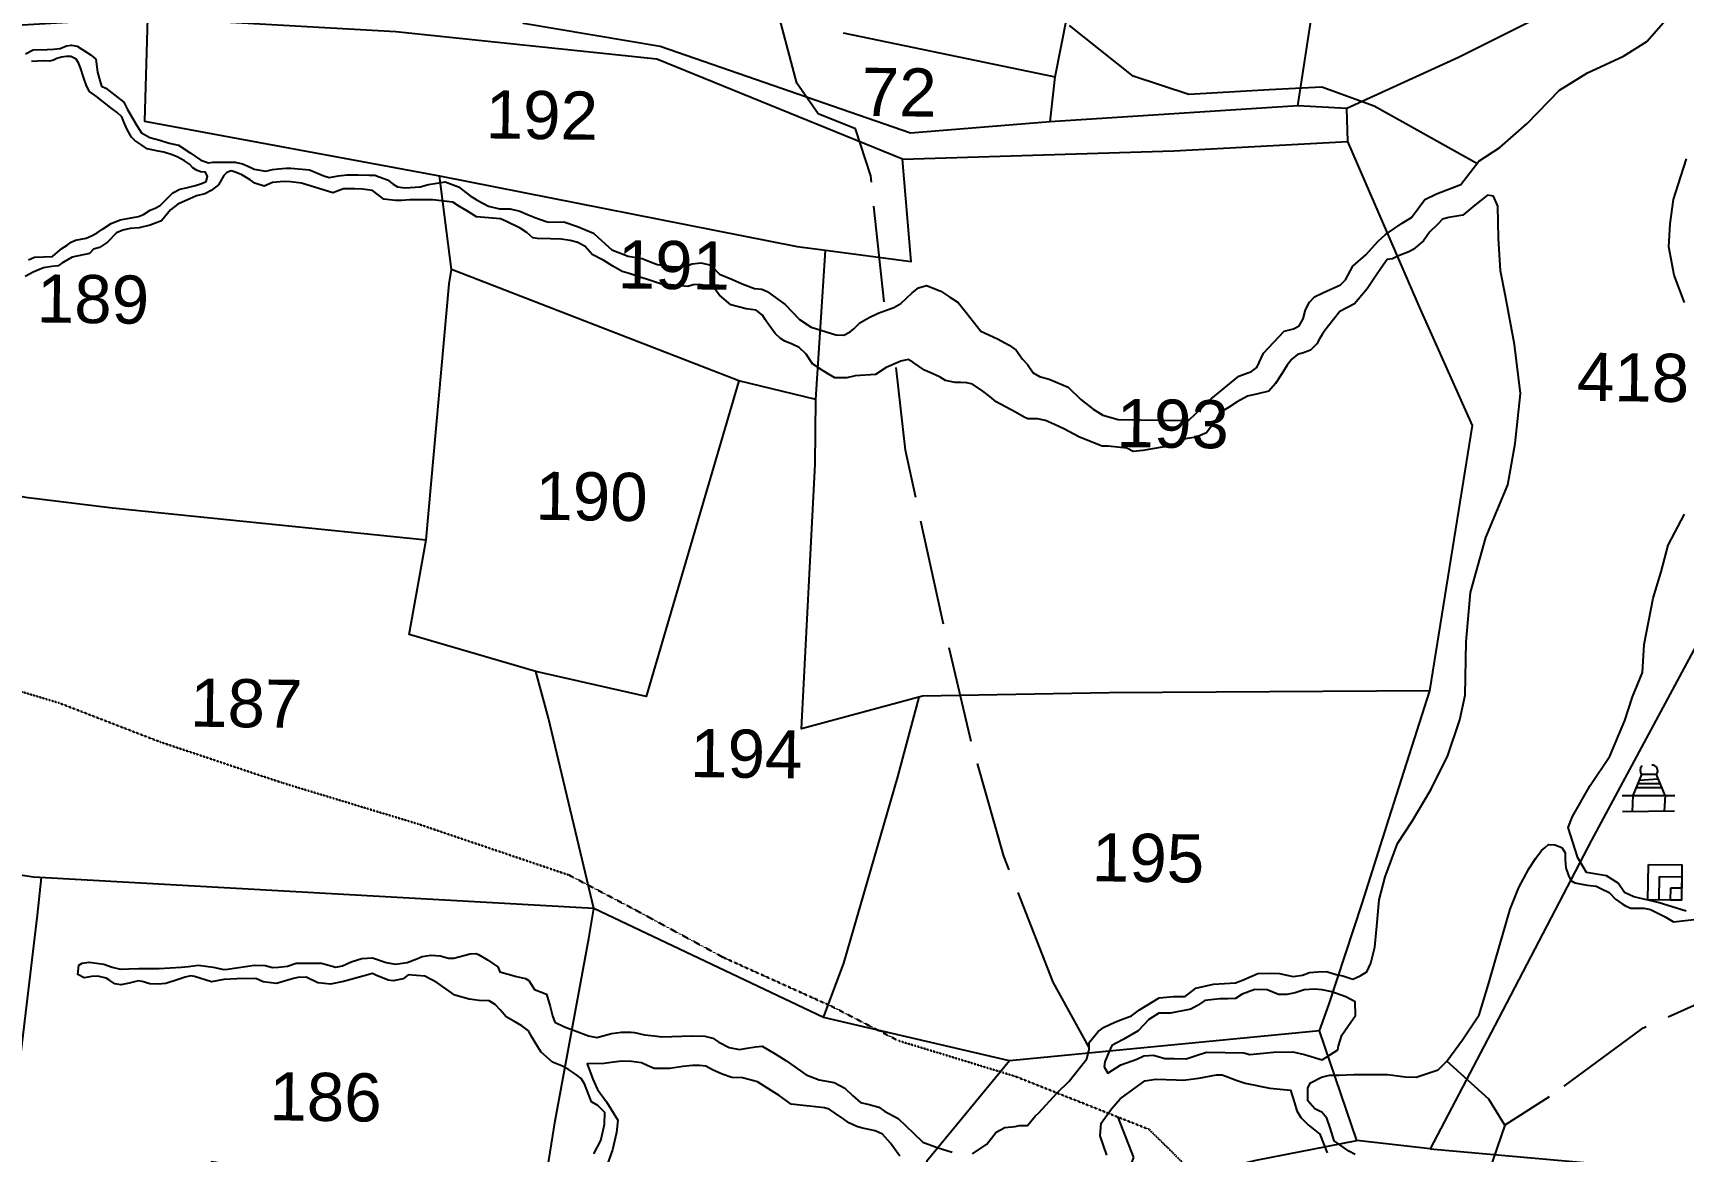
# Model space of a CAD drawing. Header units: inches. Extents: x 304037 to 460575, y 1453943 to 1639883.
# Drawn here: x 341841 to 342687, y 1598318 to 1598892 of the extents above; entities that cross this region are included whole.
import ezdxf

# ---------------------------------------------------------------- set-up
doc = ezdxf.new("R2010")
doc.units = ezdxf.units.IN
doc.header["$MEASUREMENT"] = 0
doc.linetypes.add('ACAD_ISO02W100', pattern=[15, 12, -3])
doc.linetypes.add('ACAD_ISO07W100', pattern=[3, 0, -3])
for name, color, linetype in [('CARTTRACK', 30, 'ACAD_ISO02W100'), ('NALA', 4, 'Continuous'), ('SQUAREWELL', 5, 'Continuous'), ('SURVEY_BND', 7, 'Continuous'), ('SURVEY_NO', 7, 'Continuous'), ('VILLAGE_AREA', 1, 'Continuous')]:
    doc.layers.add(name, color=color, linetype=linetype)
doc.layers.add('FOOTPATH', color=150, linetype='ACAD_ISO07W100', lineweight=30)
doc.styles.get("Standard").update_dxf_attribs({"font": 'arial.ttf'})

# ---------------------------------------------------------------- blocks, each defined once
blk = doc.blocks.new('10')
at = {"layer": 'VILLAGE_AREA'}
for points in [[(1026.3, 109.97), (1025.19, 112.55), (1023.35, 112.52), (1022.27, 109.9)], [(1022.9, 111.43), (1025.67, 111.45)], [(1023.07, 111.85), (1025.41, 112.04)], [(1020.95, 109.88), (1027.51, 109.99)], [(1022.27, 109.9), (1022.24, 107.93)], [(1022.69, 110.92), (1025.88, 110.96)], [(1026.3, 109.97), (1026.22, 108.03)], [(1021.02, 107.9), (1027.52, 108.06)]]:
    blk.add_lwpolyline(points, dxfattribs=at)
for centre, radius, start, end in [((1023.99, 113.06), 0.84, 136.4497, 220.1767), ((1024.62, 113), 0.727, 322.3214, 92.7832)]:
    blk.add_arc(centre, radius, start, end, dxfattribs=at)
blk = doc.blocks.new('KANUPURUPALLE')
at = {"layer": 'CARTTRACK'}
for points in [[(-404.91, 574.57), (-410.98, 577.87), (-417.81, 581.56), (-424.35, 583.84), (-430.9, 583.41), (-440.9, 582.69), (-447.89, 584.89), (-455.89, 591.07)], [(-478.52, 556.33), (-480.41, 572), (-482.4, 577.86), (-487.08, 579.65), (-489.76, 583.43), (-493.45, 596.65), (-495.64, 606.3), (-496.95, 612.84), (-503.42, 626.46), (-506.8, 633.62), (-506.31, 636.36)], [(-451.73, 463.8), (-456.32, 471.89), (-462.68, 487.5), (-466.96, 501.72), (-470.85, 517.4), (-475.63, 537.88), (-476.92, 548.18)], [(-368.78, 473.62), (-382.97, 467.03), (-394.35, 458.42), (-399.8, 454.84), (-401.66, 449.25), (-401.23, 442.09), (-396.36, 430.93), (-394.06, 420.33), (-390.76, 406.64), (-386.03, 402.49), (-380.01, 402.35)], [(-399.8, 454.84), (-401.85, 458.05), (-407.14, 462.69)], [(-426.49, 276.33), (-424.92, 292.05), (-425.42, 307.23), (-426.4, 319.85), (-429.77, 332.34), (-429.86, 343.14), (-430.64, 348.92), (-435.1, 351.66), (-438.02, 365.5), (-443.7, 383.28), (-448.66, 399.7), (-450.93, 420.08), (-452.23, 438.11), (-451.93, 441.93), (-447.15, 447.2), (-445.96, 450.18), (-448.05, 455.25)]]:
    blk.add_lwpolyline(points, dxfattribs=at)
at = {"layer": 'FOOTPATH', "ltscale": 0.001}
blk.add_lwpolyline([(-372.63, 397.01), (-378.62, 399.19), (-393.38, 406.76), (-402.41, 413.48), (-411.74, 420.05), (-414.57, 421.5), (-420.76, 427.78), (-430.27, 440.39), (-444.13, 453.7), (-460.92, 460.09), (-475.57, 464.35), (-483.83, 468.47), (-497.48, 474.41), (-508.94, 480.4), (-516.8, 484.39), (-535.71, 490.51), (-552.77, 495.43), (-568.01, 500.3), (-580.64, 504.98), (-589.81, 507.59)], dxfattribs=at)
at = {"layer": 'NALA'}
for points in [[(-513.27, 449.71), (-512.41, 451.39), (-511.97, 453.39), (-511.97, 454.9), (-512.83, 455.73), (-513.62, 456.21), (-514.55, 458.44), (-514.96, 459.09), (-515.68, 459.61), (-516.54, 460.19), (-517.3, 460.6), (-518.58, 461.05), (-519.3, 461.67), (-519.99, 462.29), (-520.61, 463.29), (-521.13, 464.11), (-521.61, 464.91), (-522.44, 465.53), (-523.47, 466.11), (-524.4, 466.63), (-525.16, 467.49), (-525.81, 468.14), (-526.57, 468.59), (-527.81, 468.62), (-529.05, 468.76), (-530.84, 469.24), (-533.1, 470.81), (-534.61, 471.57), (-536.71, 471.71), (-537.3, 471.19), (-538.54, 470.95), (-539.19, 471.02), (-540.71, 471.6), (-541.12, 471.81), (-542.19, 471.5), (-544.74, 470.78), (-546.36, 470.4), (-547.95, 470.54), (-549.39, 471.26), (-550.43, 471.19), (-550.98, 471.05), (-553.1, 470.42), (-554.75, 470.59), (-555.65, 470.97), (-558.02, 470.9), (-559.64, 470.83), (-561.2, 470.52), (-563.33, 471.14), (-563.75, 471.21), (-564.47, 471.04), (-565.47, 470.7), (-566.88, 470.21), (-567.81, 470.11), (-568.88, 470.15), (-569.84, 470.42), (-570.29, 470.49), (-571.46, 470.21), (-572.46, 469.97), (-573.22, 470.08), (-573.84, 470.49), (-574.32, 470.76), (-575.36, 471.01), (-576.15, 470.97), (-577.04, 470.8), (-577.84, 471.18), (-577.73, 472.35), (-577.32, 472.59), (-576.46, 472.73), (-574.63, 472.52), (-573.57, 472.14), (-572.53, 471.93), (-571.5, 472), (-570.26, 472.04), (-569.05, 472.07), (-567.74, 472.07), (-564.99, 472.28), (-564.09, 472.38), (-562.85, 472.55), (-560.99, 472.35), (-559.68, 472.07), (-559.23, 472.11), (-555.84, 472.63), (-554.53, 472.63), (-553.6, 472.39), (-552.88, 472.46), (-551.74, 472.6), (-550.67, 472.98), (-548.95, 473.01), (-547.5, 473.01), (-545.71, 472.53), (-544.89, 472.73), (-543.82, 473.22), (-542.51, 473.66), (-541.16, 473.77), (-539.44, 473.22), (-538.27, 473.01), (-536.82, 473.22), (-535.65, 473.7), (-535, 474.01), (-533.89, 474.21), (-532.72, 474.11), (-531.69, 473.84), (-531.04, 473.87), (-529.8, 474.21), (-529, 474.42), (-528.31, 474.46), (-527.97, 474.35), (-526.83, 473.7), (-526.18, 473.25), (-525.52, 472.87), (-525.26, 472.25), (-523.19, 471.67), (-522.09, 471.43), (-521.64, 471.22), (-520.95, 470.08), (-519.44, 469.53), (-518.95, 467.99), (-518.64, 466.85), (-518.33, 466.06), (-517.13, 465.51), (-515.68, 464.99), (-514.13, 464.41), (-513.1, 464.23), (-511.27, 464.72), (-510.03, 464.92), (-508.83, 464.92), (-508.38, 464.92), (-507.14, 464.61), (-505.9, 464.54), (-505, 464.41), (-501.26, 464.6), (-499.64, 464.56), (-498.65, 464.32), (-497.89, 463.84), (-496.58, 463.19), (-495.3, 462.98), (-494.34, 463.12), (-493.31, 463.32), (-492.48, 463.43), (-490.82, 462.5), (-489.48, 461.67), (-486.93, 459.92), (-485.31, 459.3), (-483.42, 458.99), (-482.11, 458.33), (-481.14, 457.41), (-480.11, 456.58), (-479.04, 456.34), (-477.84, 456.03), (-477.11, 455.51), (-475.41, 454.63), (-473.48, 452.84), (-472.3, 451.74), (-470.48, 451.09), (-468.62, 450.54)], [(-466.1, 450.37), (-464.31, 451.57), (-463.17, 453.09), (-462.11, 453.71), (-460.83, 453.84), (-460.32, 453.95), (-459.28, 453.98), (-458.32, 455.15), (-457.87, 455.56), (-457.04, 456.56), (-455.63, 458.08), (-454.18, 459.56), (-452, 462.4), (-451.72, 463.6), (-451.72, 464.43), (-450.62, 465.8), (-449.9, 466.35), (-448.56, 467.01), (-447.63, 467.39), (-446.49, 467.8), (-445.52, 468.59), (-443.08, 470.11), (-441.32, 470.28), (-439.87, 470.31), (-438.56, 471.38), (-436.36, 471.9), (-433.62, 472.12), (-432.72, 472.46), (-430.83, 473.29), (-429.24, 473.36), (-428.14, 473.36), (-427.21, 473.15), (-426.45, 472.98), (-425.28, 473.15), (-424.39, 473.53), (-423.35, 473.63), (-422.28, 473.67), (-421.08, 473.32), (-420.25, 473.15), (-418.98, 472.77), (-418.08, 473.18), (-417.25, 473.7), (-416.77, 474.8), (-416.29, 476.76), (-416.08, 479.39), (-415.84, 482.7), (-415.15, 485.55), (-413.64, 489.72), (-411.88, 492.53), (-409.56, 496.55), (-407.53, 500.79), (-406.09, 505.23), (-405.48, 508.31), (-405.43, 514.97), (-404.99, 521.13), (-403.16, 528), (-400.52, 534.6), (-399.69, 539.74), (-399.08, 546.01), (-399.91, 552.07), (-401.12, 558.11), (-401.78, 561.24), (-402.11, 565.31), (-402.22, 569.28), (-402.78, 570.54), (-403.55, 570.65), (-405.09, 569.39), (-406.58, 568.12), (-408.34, 567.79), (-409.11, 567.57), (-409.72, 566.91), (-410.71, 565.92), (-411.43, 564.87), (-412.69, 563.77), (-413.24, 563.44), (-414.51, 562.95), (-415.28, 562.56), (-415.94, 562.45), (-416.72, 561.35), (-417.32, 560.42), (-418.37, 558.77), (-419.91, 556.89), (-421.75, 555.92), (-422.52, 554.88), (-423.57, 553.5), (-423.9, 553.01), (-424.23, 552.46), (-424.56, 551.85), (-425.33, 551.03), (-426.21, 550.69), (-426.93, 550.47), (-427.64, 549.87), (-428.2, 549.15), (-428.86, 548.05), (-429.63, 546.84), (-430.45, 545.85), (-431.83, 545.52), (-433.1, 545.19), (-434.37, 544.48), (-435.47, 543.76), (-436.57, 543.1), (-436.98, 542.22), (-438.13, 540.56), (-439.41, 540.01), (-440.27, 539.87), (-441.22, 539.68), (-442.04, 539), (-442.5, 538.75), (-443.65, 538.71), (-446.04, 538.24), (-447.24, 538.13), (-448.06, 538.51), (-450.39, 538.75), (-451.11, 538.75), (-453.96, 539.81), (-455.92, 540.84), (-457.08, 541.36), (-458.22, 541.84), (-459.21, 542.01), (-460.45, 542.01), (-460.89, 542.21), (-461.96, 542.8), (-464.41, 544.08), (-465.2, 544.73), (-466.09, 545.38), (-467.39, 546.23), (-468.11, 546.41), (-468.83, 546.41), (-469.55, 546.41), (-470.76, 546.65), (-471.41, 547.06), (-472.06, 547.33), (-473.4, 547.91), (-474.87, 548.87), (-475.42, 549.18), (-476.35, 548.98), (-478.17, 548.15), (-479.5, 547.26), (-482.01, 547.06), (-483.05, 546.82), (-484.53, 546.78), (-485.25, 547.2), (-486, 547.64), (-487.34, 548.5), (-488.17, 549.7), (-489.02, 550.49), (-489.92, 550.9), (-490.84, 551.27), (-491.39, 551.58), (-492.04, 552.23), (-492.87, 553.3), (-493.31, 553.95), (-493.66, 554.46), (-494.48, 555.08), (-495.71, 555.22), (-497.61, 555.72), (-499.05, 556.88), (-499.87, 557.91), (-501.59, 558.19), (-502.34, 558.12), (-503.03, 557.91), (-503.85, 557.98), (-506.43, 558.19), (-510.34, 559.45), (-511.23, 559.66), (-512.4, 560.34), (-513.53, 561), (-514.99, 561.76), (-515.88, 562.72), (-516.81, 563.2), (-517.74, 563.47), (-518.87, 563.61), (-520.21, 563.61), (-521.82, 563.64), (-522.4, 563.71), (-523.16, 564.36), (-524.02, 564.91), (-525.8, 565.77), (-526.45, 566.04), (-529.47, 566.25), (-530.58, 566.94), (-531.58, 567.49), (-532.43, 568.04), (-534.94, 568.28), (-535.73, 568.28), (-536.83, 568.28), (-537.79, 568.24), (-538.85, 568.17), (-539.57, 568.14), (-541.05, 568.28), (-542.45, 569.34), (-543.69, 569.51), (-544.68, 569.51), (-546.06, 569.51), (-547.39, 569), (-551.31, 570.13), (-552.68, 570.3), (-553.47, 570.3), (-554.94, 570.16), (-555.97, 569.72), (-557.12, 570.08), (-557.73, 570.46), (-558.76, 571.07), (-559.7, 571.45), (-560.16, 571.57), (-560.67, 571.31), (-561, 570.95), (-561.65, 569.79), (-562.57, 569.07), (-563.34, 568.63), (-564.38, 568.39), (-566.69, 567.33), (-567.61, 566.59), (-568.69, 565.21), (-570.11, 564.65), (-571.46, 564.3), (-572.58, 564.21), (-573.49, 564), (-574.27, 563.65), (-575.4, 562.48), (-576.39, 561.79), (-577.13, 561.58), (-577.61, 561.01), (-579.78, 560.53), (-581.04, 559.79), (-581.51, 559.45), (-582.29, 559.32), (-583.33, 559.14), (-584.59, 558.62), (-585.58, 558.06)], [(-585.19, 560.11), (-584.45, 560.49), (-582.22, 560.58), (-581.6, 561.12), (-581.06, 561.59), (-580.4, 562.03), (-579.91, 562.42), (-579.37, 562.67), (-578.04, 562.92), (-577.39, 563.23), (-576.69, 563.6), (-576.02, 564.07), (-574.95, 564.81), (-573.84, 565.28), (-572.5, 565.53), (-571.59, 565.72), (-570.95, 565.95), (-570.13, 566.52), (-569.5, 566.79), (-568.91, 567.13), (-567.32, 568.72), (-566.48, 569.17), (-565.69, 569.38), (-564.54, 569.66), (-563.66, 569.97), (-563.21, 570.18), (-563.04, 570.82), (-563.31, 571.35), (-563.93, 571.38), (-564.44, 571.57), (-564.88, 571.87), (-565.3, 572.31), (-565.94, 572.74), (-566.87, 573.2), (-567.47, 573.44), (-568.52, 573.76), (-569.23, 573.89), (-570.61, 574.17), (-571.29, 574.61), (-572.15, 575.16), (-572.57, 575.57), (-573.11, 576.53), (-573.46, 577.29), (-573.82, 578.11), (-574.41, 578.62), (-575.2, 579.21), (-576.99, 580.57), (-577.87, 581.19), (-578.28, 581.9), (-578.65, 582.97), (-579.05, 584.15), (-579.3, 584.76), (-579.61, 585.2), (-580.25, 585.52), (-580.87, 585.52), (-581.45, 585.43), (-582, 585.25), (-582.44, 585.06), (-582.91, 584.93), (-583.67, 584.93), (-584.41, 584.91), (-585.16, 584.83)], [(-585.94, 585.77), (-584.99, 586.31), (-583.25, 586.38), (-582.44, 586.4), (-581.63, 586.51), (-580.84, 586.85), (-580.2, 586.94), (-579.49, 586.82), (-577.75, 585.72), (-577.16, 585.22), (-576.94, 583.62), (-576.62, 582.57), (-576.41, 581.9), (-575.85, 581.66), (-573.58, 579.94), (-573.11, 579.01), (-572.37, 577.76), (-571.93, 577.04), (-571.32, 576.16), (-570.28, 575.57), (-569.03, 575.24), (-567.87, 574.9), (-566.72, 574.66), (-565.25, 573.74), (-563.9, 572.85), (-562.92, 572.53), (-562.4, 572.62), (-560.59, 572.63), (-559.63, 572.63), (-558.69, 572.46), (-557.74, 572.03), (-557.22, 571.82), (-555.79, 571.59), (-554.95, 571.79), (-554.2, 571.89), (-553.24, 571.98), (-552.69, 572.01), (-550.33, 571.82), (-548.56, 571.08), (-547.9, 570.88), (-546.74, 571.12), (-545.69, 571.25), (-544.29, 571.27), (-542.91, 571.27), (-542.19, 571.28), (-541.65, 571.08), (-540.6, 570.68), (-539.88, 570.17), (-539.34, 569.84), (-538.38, 569.75), (-536.54, 569.87), (-535.49, 570.19), (-533.44, 570.54), (-531.77, 569.96), (-531.2, 569.54), (-530.27, 568.84), (-529.4, 568.33), (-527.98, 567.61), (-526.61, 567.29), (-525.28, 567.29), (-524.07, 567.03), (-523.12, 566.6), (-522.06, 566.23), (-520.76, 565.77), (-520.44, 565.69), (-518.58, 565.78), (-516.84, 565.22), (-514.87, 564.41), (-514.28, 563.86), (-512.54, 562.34), (-510.48, 561.6), (-508.76, 561.32), (-507.43, 560.81), (-506.81, 560.62), (-505.11, 560.38), (-503.51, 560.36), (-502.53, 560.75), (-501.39, 560.87), (-500.19, 560.62), (-499.08, 559.51), (-497.44, 558.85), (-496.23, 558.34), (-494.69, 557.8), (-493.8, 557.7), (-493.12, 557.42), (-490.87, 555.86), (-489.05, 553.99), (-487.56, 553.06), (-484.49, 552.14), (-483.48, 552.14), (-482.72, 552.54), (-482.25, 552.94), (-481.51, 553.69), (-480.36, 554.36), (-479.25, 554.9), (-478.34, 555.25), (-477.3, 555.67), (-476.45, 556.18), (-475.05, 557.49), (-474.29, 558.15), (-473.3, 558.44), (-471.48, 557.77), (-470.35, 557.03), (-469.29, 556.37), (-468.29, 555.14), (-466.42, 552.87), (-464.35, 551.92), (-462.9, 551.15), (-462, 550.56), (-461.19, 549.43), (-460.55, 548.79), (-459.83, 547.76), (-459.05, 547.32), (-457.85, 547), (-455.46, 546.02), (-453.86, 544.49), (-452.3, 543.34), (-451.1, 542.59), (-449.16, 542.08), (-443.52, 542.08), (-440.42, 542.08), (-437.63, 544.8), (-434.23, 547.69), (-432.66, 548.3), (-431.98, 548.81), (-431.2, 550.58), (-428.66, 553.35), (-427.47, 553.65), (-426.79, 554.06), (-426.31, 554.91), (-426.01, 556.07), (-425.53, 557.02), (-424.92, 557.67), (-423.9, 558.21), (-421.72, 559.23), (-421.07, 559.84), (-420.21, 561.56), (-418.61, 563.02), (-417.08, 564.75), (-416.2, 565.57), (-415.04, 566.38), (-414.12, 567), (-412.96, 567.74), (-411.33, 569.99), (-409.9, 570.73), (-406.86, 571.95), (-404.69, 574.87), (-402.07, 576.6), (-398.73, 579.63), (-394.74, 583.83), (-391.3, 586.07), (-386.81, 588.18), (-383.95, 590.05), (-381.03, 593.45)], [(-449.34, 450.41), (-450.23, 452.83), (-450.09, 454.38), (-448.85, 456.19), (-447.79, 457.47), (-444.74, 459.73), (-443.37, 459.95), (-440.85, 459.9), (-439.97, 459.9), (-438.03, 460.17), (-435.82, 460.61), (-435.11, 460.61), (-433.25, 459.95), (-432.23, 459.64), (-429.14, 459.06), (-426.58, 458.84), (-426.05, 457.25), (-425.74, 456.28), (-425.25, 455.44), (-424.32, 454.52), (-422.86, 453.41), (-421.89, 451.07)], [(-418.39, 450.9), (-419.21, 451.31), (-421.06, 452.6), (-421.58, 454.2), (-422.02, 455.39), (-422.65, 456.12), (-422.94, 456.24), (-423.5, 456.53), (-424.39, 457.53), (-424.42, 459.15), (-424.09, 459.78), (-422.72, 460.48), (-421.72, 460.78), (-420.58, 460.78), (-418.69, 460.89), (-416.51, 460.93), (-414.47, 460.93), (-412.29, 460.67), (-410.96, 460.67), (-408.22, 461.59), (-407.14, 462.69), (-405.22, 465.38), (-403.18, 468.52), (-402.07, 472.37), (-400.74, 477.3), (-399.52, 481.74), (-398.45, 484.44), (-397.26, 486.8), (-396.41, 488.13), (-395.71, 489.09), (-395.26, 489.5), (-394.86, 489.87), (-394.04, 489.83), (-393.16, 489.5), (-392.75, 488.87), (-392.74, 487.99), (-392.63, 487), (-392.3, 486.03), (-392, 485.41), (-391.52, 485.15), (-389.96, 484.85), (-388.85, 484.74), (-388.15, 484.45), (-387.19, 484), (-386.41, 483.15), (-385.56, 482.6), (-385.16, 482.34), (-384.49, 482.08), (-383.68, 482.08), (-382.86, 482.08), (-382.01, 481.93), (-380.2, 481.05), (-379.13, 480.42), (-375.87, 480.86)], [(-377.57, 481.79), (-381.09, 482.82), (-384.12, 483.49), (-385.3, 484), (-386.12, 485.15), (-387.56, 486.07), (-390.08, 486.44), (-391.15, 488.25), (-392.44, 492.01), (-391.92, 493.37), (-389.74, 497.29), (-387.37, 500.95), (-385.56, 505.44), (-384.63, 508.39), (-383.41, 511.46), (-383.26, 514.95), (-382.23, 520.72), (-381.26, 524.02), (-380.45, 527.35), (-378.45, 531.23)], [(-378.82, 557.62), (-380.15, 561.01), (-380.86, 564.52), (-380.75, 567.4), (-380.38, 570.4), (-379.82, 572.25), (-378.79, 575.51)], [(-449.36, 460.65), (-447.74, 461.68), (-445.78, 462.42), (-444.91, 462.85), (-443.69, 462.94), (-442.29, 462.56), (-441.11, 462.56), (-439.64, 462.56), (-438.4, 462.99), (-437.11, 463.43), (-432.45, 463.41), (-431.68, 463.22), (-428.76, 463.53), (-426.33, 463.6), (-424.9, 463.31), (-422.7, 462.64), (-420.73, 463.95), (-420.66, 464.41), (-420.26, 465.77), (-419.19, 467.41), (-418.62, 468.23), (-418.67, 469.92), (-419.84, 470.55), (-421.57, 471.13), (-422.81, 471.39), (-423.77, 471.46), (-425.06, 471.35), (-426.14, 470.95), (-427.19, 470.74), (-428.25, 470.74), (-429.63, 471.28), (-431.18, 471.3), (-432.75, 470.72), (-433.59, 470.15), (-434.53, 470.08), (-435.54, 470.08), (-437.39, 469.87), (-438.32, 469.22), (-439.12, 468.75), (-441.65, 468.21), (-443.1, 468.21), (-444.34, 467.39), (-445.66, 465.96), (-447.51, 464.86), (-448.92, 464.09), (-449.39, 462.97), (-449.76, 462.03), (-449.81, 461.4), (-449.36, 460.65)], [(-475.13, 449.96), (-476.32, 451.56), (-477.31, 452.66), (-478.26, 453.06), (-479.84, 453.37), (-480.55, 453.57), (-481.53, 454), (-482.16, 454.44), (-483.35, 455.22), (-484.02, 455.66), (-484.61, 455.85), (-488.75, 456.25), (-488.75, 456.25), (-490.29, 457.31), (-491.28, 457.9), (-493.01, 458.97), (-494.85, 459.44), (-496.19, 459.44), (-497.41, 459.84), (-498.63, 460.39), (-499.46, 460.82), (-500.25, 460.9), (-501.12, 460.9), (-502.3, 460.75), (-503.92, 460.47), (-504.71, 460.47), (-505.89, 460.47), (-506.76, 460.82), (-507.47, 461.14), (-508.73, 461.3), (-509.88, 461.3), (-510.98, 461.18), (-512.13, 460.98), (-514.26, 460.9), (-513.51, 459.01), (-512.92, 457.75), (-511.77, 456.21), (-510.31, 453.97), (-510.47, 452.43), (-510.94, 450.26), (-511.69, 448.03)]]:
    blk.add_lwpolyline(points, dxfattribs=at)
at = {"layer": 'SQUAREWELL'}
for points in [[(-382.36, 487.54), (-378.2, 487.54), (-378.2, 483.14), (-382.36, 483.14)], [(-380.97, 486.07), (-378.2, 486.07), (-378.2, 483.14), (-380.97, 483.14)], [(-379.54, 484.68), (-378.2, 484.68), (-378.2, 483.14), (-379.54, 483.14)]]:
    blk.add_lwpolyline(points, close=True, dxfattribs=at)
at = {"layer": 'SURVEY_BND'}
for points in [[(-386.25, 598.7), (-407.38, 587.73), (-421.21, 581.19), (-427.34, 581.47), (-424.34, 602.9), (-421.96, 623.56), (-418.35, 622.82), (-412.55, 635.98), (-409.8, 642.73)], [(-427.34, 581.47), (-458.13, 579.04), (-457.61, 584.64), (-454.18, 603.45), (-478.35, 611.57), (-473.74, 633.67), (-454.76, 631.02), (-435.01, 626.88), (-421.96, 623.56)], [(-458.13, 579.04), (-475.55, 577.4), (-506.86, 587.76), (-523.93, 590.4), (-522.72, 597.63), (-508.79, 595.14)], [(-570.8, 590.49), (-606.23, 587.92), (-608.13, 554.08), (-608.86, 534.76), (-585.18, 530.56), (-574.33, 529.39), (-535.18, 525.93)], [(-476.5, 574.16), (-507.24, 586.18), (-539.83, 589.17), (-570.8, 590.49), (-570.97, 577.61), (-534.12, 571.3), (-489.45, 563.1), (-485.93, 562.66)], [(-484.1, 589.8), (-457.61, 584.64)], [(-376.21, 515.98), (-389.49, 490.46), (-400.79, 468.1), (-409.06, 451.77), (-418.21, 452.68), (-423.05, 466.27), (-421.94, 469.5), (-417.96, 482.21), (-414.8, 492.74), (-409.9, 508.81), (-405, 541.94), (-411.71, 556.32), (-419.8, 574.32), (-421.03, 577.11), (-421.21, 581.19)], [(-409.9, 508.81), (-449.84, 508), (-473.07, 507.27), (-488.1, 503.03), (-486.87, 536), (-486.87, 544.08), (-485.93, 562.66), (-475.25, 561.42), (-476.5, 574.16), (-442.68, 575.63), (-421.03, 577.11)], [(-486.87, 544.08), (-496.49, 546.27), (-532.5, 559.64), (-534.12, 571.3)], [(-496.49, 546.27), (-507.52, 506.79), (-521.3, 509.72), (-537.14, 514.11), (-535.18, 525.93), (-532.74, 557.83), (-532.5, 559.64)], [(-484.88, 467.07), (-513.68, 480.29), (-519.64, 503.91), (-521.3, 509.72)], [(-423.05, 466.27), (-461.62, 462.01), (-484.88, 467.07), (-482.43, 473.88), (-476.01, 497.21), (-473.5, 507.15)], [(-513.68, 480.29), (-583.52, 483.24), (-605.78, 486.32), (-603.03, 505.35)], [(-409.06, 451.77), (-380.54, 449.62), (-363.86, 449.67), (-355.79, 480.25), (-350.71, 501.44)], [(-519.68, 443.07), (-540.21, 445.06), (-560.87, 448.09), (-563.25, 439.51), (-584.65, 442.76), (-588.26, 444.2), (-585.15, 457.98), (-582.98, 478.51), (-582.56, 483.2)], [(-475.18, 440.57), (-488.31, 440.64), (-503.54, 441.75), (-519.68, 443.07), (-518.14, 453.76), (-514.25, 476.52), (-513.68, 480.29)], [(-461.62, 462.01), (-471.77, 449.38), (-475.18, 440.57), (-464.03, 411.61), (-451.96, 380.39), (-445.72, 357.28), (-443.8, 351.68), (-430.83, 346.89), (-437.76, 370.02), (-444.17, 392.68), (-446.9, 401), (-448.01, 416.82), (-455.01, 443.88), (-430.75, 450.03), (-418.21, 452.68)]]:
    blk.add_lwpolyline(points, dxfattribs=at)
blk.add_blockref('10', (-1406.71, 386.2), dxfattribs=at)
at = {"layer": 'SURVEY_NO'}
for s, p in [('72', (-481.67, 579.48)), ('192', (-528.48, 576.03)), ('191', (-511.77, 557.57)), ('189', (-584.09, 552.35)), ('418', (-392.09, 545.2)), ('193', (-449.36, 538.65)), ('190', (-521.65, 528.61)), ('187', (-564.31, 502.26)), ('194', (-501.93, 496.82)), ('195', (-451.7, 484.52)), ('186', (-553.77, 453.36))]:
    blk.add_text(s, height=6, dxfattribs=at).set_placement(p)

msp = doc.modelspace()

# ---------------------------------------------------------------- block references
at = {"layer": 'VILLAGE_AREA', "xscale": 4.11690545397391, "yscale": 4.116905454022344, "zscale": 4.116905453970031, "rotation": 359.2242586303323}
msp.add_blockref('KANUPURUPALLE', (344215.98, 1596437.21), dxfattribs=at)

doc.saveas('drawing.dxf')
